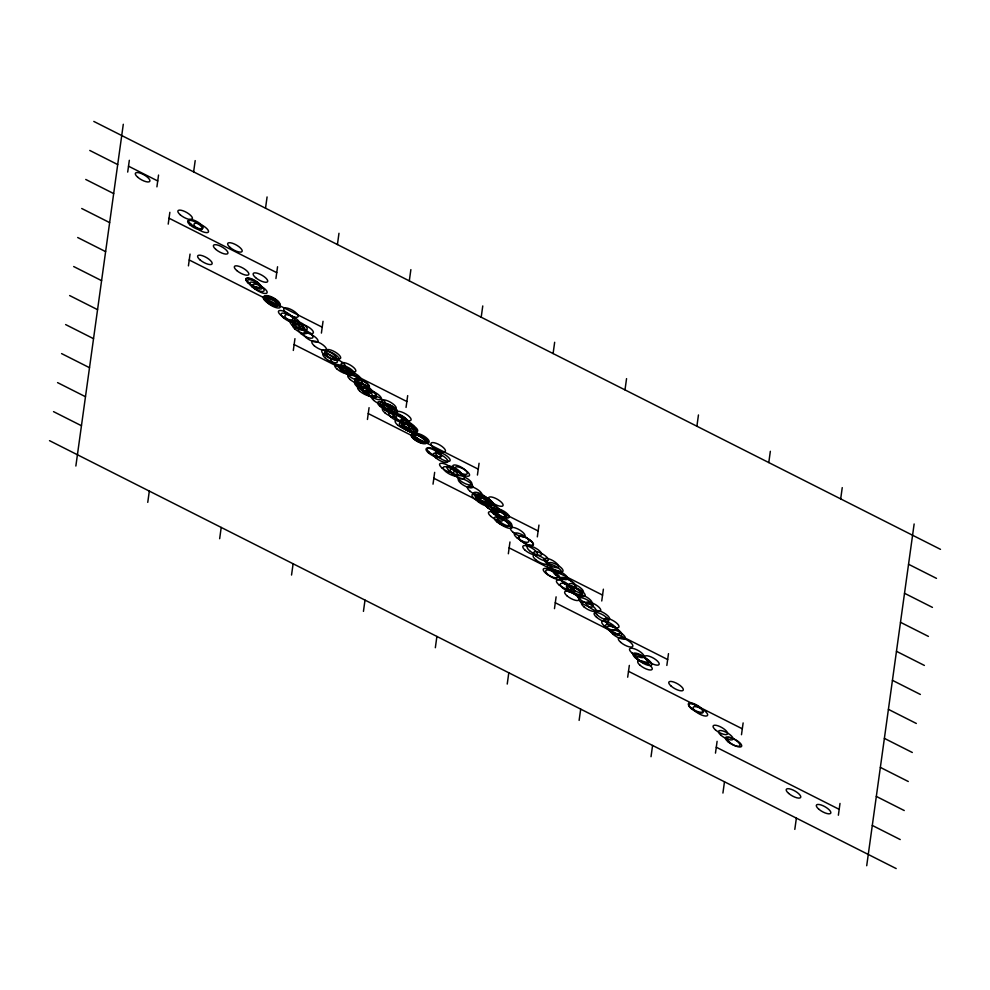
<?xml version="1.0" encoding="UTF-8"?>
<svg xmlns="http://www.w3.org/2000/svg" width="990" height="990" viewBox="0 0 990 990"><rect width="100%" height="100%" fill="white"/><g stroke="black" fill="none" stroke-linecap="round" stroke-linejoin="round"><path stroke-width="1.49" d="M75.859 466.03L123.292 124.27M127.698 172.087L129.331 160.293M156.915 186.85L158.549 175.057M168.213 224.124L169.859 212.318M147.758 502.375L149.317 491.102M193.619 171.876L195.191 160.603M188.422 265.877L190.055 254.083M219.656 538.708L221.215 527.435M265.518 208.209L267.077 196.948M275.925 278.549L277.559 266.756M293.312 350.448L294.946 338.654M321.404 333.086L323.037 321.292M291.543 575.042L293.114 563.768M337.417 244.555L338.976 233.281M367.439 419.463L369.072 407.67M363.441 611.375L365.013 600.101M409.303 280.888L410.875 269.614M406.049 407.422L407.682 395.629M433.026 484.16L434.66 472.366M435.34 647.72L436.899 636.446M481.202 317.221L482.761 305.947M477.428 475.052L479.073 463.258M508.34 553.769L509.974 541.976M507.239 684.053L508.798 672.779M553.101 353.554L554.66 342.28M537.322 536.865L538.956 525.071M554.474 608.64L556.108 596.846M579.125 720.386L580.697 709.112M624.987 389.899L626.559 378.625M601.747 600.98L603.38 589.186M627.685 677.197L629.331 665.404M651.024 756.719L652.583 745.445M696.886 426.232L698.457 414.959M666.839 665.441L668.485 653.648M715.473 753.118L717.107 741.324M722.923 793.052L724.482 781.791M768.785 462.565L770.344 451.292M741.485 734.716L743.131 722.923M794.809 829.397L796.381 818.124M840.683 498.898L842.243 487.625M838.369 815.228L840.003 803.435M866.708 865.73L914.141 523.97M93.802 121.424L940.5 549.351M128.514 166.184L157.732 180.96M89.768 150.443L117.699 164.563M908.548 564.263L936.478 578.37M169.042 218.221L276.742 272.658M85.746 179.462L113.677 193.582M904.514 593.282L932.444 607.39M189.238 259.986L322.22 327.195M81.712 208.494L109.642 222.602M900.492 622.302L928.422 636.409M294.129 344.545L406.865 401.532M77.69 237.513L105.621 251.621M896.47 651.321L924.388 665.429M368.255 413.56L478.257 469.161M73.668 266.533L101.586 280.64M892.436 680.34L920.366 694.448M433.843 478.257L538.139 530.974M69.634 295.552L97.565 309.66M888.414 709.36L916.332 723.467M509.157 547.878L602.564 595.089M65.612 324.571L93.53 338.679M884.379 738.379L912.31 752.487M555.291 602.749L667.668 659.538M61.578 353.591L89.508 367.698M880.357 767.399L908.288 781.506M57.556 382.61L85.487 396.718M876.323 796.418L904.254 810.538M628.501 671.307L742.302 728.813M53.522 411.63L81.452 425.737M872.301 825.437L900.232 839.557M716.29 747.227L839.186 809.337M49.5 440.649L896.198 868.577M671.183 686.157A8.254 2.797 29.4 0 0 683.199 690.203A8.254 2.797 29.4 0 0 673.695 682.023A8.254 2.797 29.4 0 0 671.183 686.157M788.646 793.423A8.254 2.797 29.4 0 0 800.663 797.457A8.254 2.797 29.4 0 0 791.146 789.277A8.254 2.797 29.4 0 0 788.646 793.423M597.477 615.248A8.254 2.797 29.4 0 0 609.494 619.294A8.254 2.797 29.4 0 0 599.99 611.115A8.254 2.797 29.4 0 0 597.477 615.248M546.567 563.025A8.254 2.797 29.4 0 0 558.583 567.06A8.254 2.797 29.4 0 0 549.066 558.88A8.254 2.797 29.4 0 0 546.567 563.025M550.91 567.27A8.254 2.797 29.4 0 0 562.926 571.317A8.254 2.797 29.4 0 0 553.41 563.124A8.254 2.797 29.4 0 0 550.91 567.27M571.304 588.283A8.254 2.797 29.4 0 0 583.308 592.317A8.254 2.797 29.4 0 0 573.804 584.137A8.254 2.797 29.4 0 0 571.304 588.283M588.642 606.697A8.254 2.797 29.4 0 0 600.645 610.731A8.254 2.797 29.4 0 0 591.141 602.551A8.254 2.797 29.4 0 0 588.642 606.697M640.134 665.317A8.254 2.797 29.4 0 0 652.15 669.351A8.254 2.797 29.4 0 0 642.646 661.172A8.254 2.797 29.4 0 0 640.134 665.317M438.038 456.712A8.254 2.797 29.4 0 0 450.042 460.758A8.254 2.797 29.4 0 0 440.538 452.579A8.254 2.797 29.4 0 0 438.038 456.712M536.221 556.355A8.254 2.797 29.4 0 0 548.225 560.389A8.254 2.797 29.4 0 0 538.721 552.21A8.254 2.797 29.4 0 0 536.221 556.355M469.817 491.028A8.254 2.797 29.4 0 0 481.821 495.062A8.254 2.797 29.4 0 0 472.317 486.882A8.254 2.797 29.4 0 0 469.817 491.028M548.114 574.72A8.254 2.797 29.4 0 0 560.13 578.754A8.254 2.797 29.4 0 0 550.613 570.574A8.254 2.797 29.4 0 0 548.114 574.72M363.961 391.805A8.254 2.797 29.4 0 0 375.965 395.839A8.254 2.797 29.4 0 0 366.461 387.659A8.254 2.797 29.4 0 0 363.961 391.805M404.093 428.311A8.254 2.797 29.4 0 0 416.109 432.345A8.254 2.797 29.4 0 0 406.593 424.166A8.254 2.797 29.4 0 0 404.093 428.311M459.793 480.249A8.254 2.797 29.4 0 0 471.797 484.283A8.254 2.797 29.4 0 0 462.293 476.103A8.254 2.797 29.4 0 0 459.793 480.249M342.379 370.124A8.254 2.797 29.4 0 0 354.395 374.158A8.254 2.797 29.4 0 0 344.891 365.978A8.254 2.797 29.4 0 0 342.379 370.124M452.504 474.074A8.254 2.797 29.4 0 0 464.508 478.108A8.254 2.797 29.4 0 0 455.004 469.928A8.254 2.797 29.4 0 0 452.504 474.074M236.746 270.542A8.254 2.797 29.4 0 0 248.75 274.589A8.254 2.797 29.4 0 0 239.246 266.409A8.254 2.797 29.4 0 0 236.746 270.542M305.922 337.442A8.254 2.797 29.4 0 0 317.926 341.488A8.254 2.797 29.4 0 0 308.422 333.308A8.254 2.797 29.4 0 0 305.922 337.442M357.18 383.774A8.254 2.797 29.4 0 0 369.183 387.808A8.254 2.797 29.4 0 0 359.679 379.628A8.254 2.797 29.4 0 0 357.18 383.774M137.771 177.284A8.254 2.797 29.4 0 0 149.787 181.331A8.254 2.797 29.4 0 0 140.283 173.139A8.254 2.797 29.4 0 0 137.771 177.284M267.325 300.329A8.254 2.797 29.4 0 0 279.329 304.363A8.254 2.797 29.4 0 0 269.825 296.183A8.254 2.797 29.4 0 0 267.325 300.329M647.064 660.491A8.254 2.797 29.4 0 0 659.068 664.538A8.254 2.797 29.4 0 0 649.564 656.345A8.254 2.797 29.4 0 0 647.064 660.491M457.454 471.562A8.254 2.797 29.4 0 0 469.458 475.596A8.254 2.797 29.4 0 0 459.954 467.416A8.254 2.797 29.4 0 0 457.454 471.562M455.19 469.718A8.254 2.797 29.4 0 0 467.193 473.752A8.254 2.797 29.4 0 0 457.689 465.572A8.254 2.797 29.4 0 0 455.19 469.718M343.716 367.315A8.254 2.797 29.4 0 0 355.719 371.361A8.254 2.797 29.4 0 0 346.215 363.169A8.254 2.797 29.4 0 0 343.716 367.315M384.095 404.601A8.254 2.797 29.4 0 0 396.111 408.635A8.254 2.797 29.4 0 0 386.607 400.455A8.254 2.797 29.4 0 0 384.095 404.601M497.153 513.352A8.254 2.797 29.4 0 0 509.157 517.386A8.254 2.797 29.4 0 0 499.653 509.207A8.254 2.797 29.4 0 0 497.153 513.352M490.99 501.645A8.254 2.797 29.4 0 0 503.007 505.692A8.254 2.797 29.4 0 0 493.49 497.5A8.254 2.797 29.4 0 0 490.99 501.645M398.995 416.097A8.254 2.797 29.4 0 0 410.999 420.144A8.254 2.797 29.4 0 0 401.495 411.951A8.254 2.797 29.4 0 0 398.995 416.097M433.335 447.332A8.254 2.797 29.4 0 0 445.351 451.366A8.254 2.797 29.4 0 0 435.835 443.186A8.254 2.797 29.4 0 0 433.335 447.332M230.076 247.438A8.254 2.797 29.4 0 0 242.092 251.472A8.254 2.797 29.4 0 0 232.576 243.292A8.254 2.797 29.4 0 0 230.076 247.438M255.581 277.608A8.254 2.797 29.4 0 0 267.597 281.655A8.254 2.797 29.4 0 0 258.093 273.463A8.254 2.797 29.4 0 0 255.581 277.608M729.593 742.339A8.254 2.797 29.4 0 0 741.609 746.373A8.254 2.797 29.4 0 0 732.093 738.193A8.254 2.797 29.4 0 0 729.593 742.339M715.51 729.952A8.254 2.797 29.4 0 0 727.514 733.986A8.254 2.797 29.4 0 0 718.01 725.806A8.254 2.797 29.4 0 0 715.51 729.952M720.943 735.261A8.254 2.797 29.4 0 0 732.959 739.295A8.254 2.797 29.4 0 0 723.455 731.115A8.254 2.797 29.4 0 0 720.943 735.261M620.755 642.386A8.254 2.797 29.4 0 0 632.759 646.421A8.254 2.797 29.4 0 0 623.255 638.241A8.254 2.797 29.4 0 0 620.755 642.386M636.879 658.919A8.254 2.797 29.4 0 0 648.896 662.966A8.254 2.797 29.4 0 0 639.391 654.786A8.254 2.797 29.4 0 0 636.879 658.919M596.537 617.265A8.254 2.797 29.4 0 0 608.541 621.299A8.254 2.797 29.4 0 0 599.037 613.119A8.254 2.797 29.4 0 0 596.537 617.265M607.786 629.318A8.254 2.797 29.4 0 0 619.789 633.353A8.254 2.797 29.4 0 0 610.286 625.173A8.254 2.797 29.4 0 0 607.786 629.318M549.574 568.804A8.254 2.797 29.4 0 0 561.577 572.839A8.254 2.797 29.4 0 0 552.074 564.659A8.254 2.797 29.4 0 0 549.574 568.804M512.857 532.088A8.254 2.797 29.4 0 0 524.861 536.135A8.254 2.797 29.4 0 0 515.357 527.942A8.254 2.797 29.4 0 0 512.857 532.088M521.334 540.899A8.254 2.797 29.4 0 0 533.338 544.946A8.254 2.797 29.4 0 0 523.834 536.753A8.254 2.797 29.4 0 0 521.334 540.899M525.232 550.304A8.254 2.797 29.4 0 0 537.248 554.338A8.254 2.797 29.4 0 0 527.732 546.158A8.254 2.797 29.4 0 0 525.232 550.304M460.734 483.231A8.254 2.797 29.4 0 0 472.737 487.266A8.254 2.797 29.4 0 0 463.233 479.086A8.254 2.797 29.4 0 0 460.734 483.231M413.993 439.077A8.254 2.797 29.4 0 0 426.009 443.112A8.254 2.797 29.4 0 0 416.505 434.932A8.254 2.797 29.4 0 0 413.993 439.077M428.46 452.863A8.254 2.797 29.4 0 0 440.463 456.897A8.254 2.797 29.4 0 0 430.959 448.718A8.254 2.797 29.4 0 0 428.46 452.863M478.368 499.059A8.254 2.797 29.4 0 0 490.384 503.093A8.254 2.797 29.4 0 0 480.868 494.913A8.254 2.797 29.4 0 0 478.368 499.059M414.402 437.988A8.254 2.797 29.4 0 0 426.405 442.023A8.254 2.797 29.4 0 0 416.901 433.843A8.254 2.797 29.4 0 0 414.402 437.988M429.462 452.368A8.254 2.797 29.4 0 0 441.466 456.402A8.254 2.797 29.4 0 0 431.962 448.223A8.254 2.797 29.4 0 0 429.462 452.368M499.703 521.544A8.254 2.797 29.4 0 0 511.719 525.579A8.254 2.797 29.4 0 0 502.215 517.399A8.254 2.797 29.4 0 0 499.703 521.544M268.166 303.336A8.254 2.797 29.4 0 0 280.17 307.37A8.254 2.797 29.4 0 0 270.666 299.19A8.254 2.797 29.4 0 0 268.166 303.336M283.548 317.839A8.254 2.797 29.4 0 0 295.552 321.886A8.254 2.797 29.4 0 0 286.048 313.694A8.254 2.797 29.4 0 0 283.548 317.839M314.288 345.77A8.254 2.797 29.4 0 0 326.292 349.817A8.254 2.797 29.4 0 0 316.788 341.624A8.254 2.797 29.4 0 0 314.288 345.77M287.335 319.386A8.254 2.797 29.4 0 0 299.339 323.421A8.254 2.797 29.4 0 0 289.835 315.241A8.254 2.797 29.4 0 0 287.335 319.386M327.17 355.843A8.254 2.797 29.4 0 0 339.174 359.89A8.254 2.797 29.4 0 0 329.67 351.697A8.254 2.797 29.4 0 0 327.17 355.843M348.963 375.94A8.254 2.797 29.4 0 0 360.966 379.987A8.254 2.797 29.4 0 0 351.462 371.795A8.254 2.797 29.4 0 0 348.963 375.94M280.863 315.241A8.254 2.797 29.4 0 0 292.879 319.275A8.254 2.797 29.4 0 0 283.363 311.095A8.254 2.797 29.4 0 0 280.863 315.241M190.092 225.015A8.254 2.797 29.4 0 0 202.096 229.061A8.254 2.797 29.4 0 0 192.592 220.881A8.254 2.797 29.4 0 0 190.092 225.015M190.983 224.185A8.254 2.797 29.4 0 0 202.987 228.22A8.254 2.797 29.4 0 0 193.483 220.04A8.254 2.797 29.4 0 0 190.983 224.185M255.049 288.833A8.254 2.797 29.4 0 0 267.053 292.867A8.254 2.797 29.4 0 0 257.548 284.687A8.254 2.797 29.4 0 0 255.049 288.833M695.537 711.377A8.254 2.797 29.4 0 0 707.553 715.423A8.254 2.797 29.4 0 0 698.037 707.231A8.254 2.797 29.4 0 0 695.537 711.377M639.713 660.875A8.254 2.797 29.4 0 0 651.717 664.921A8.254 2.797 29.4 0 0 642.213 656.729A8.254 2.797 29.4 0 0 639.713 660.875M609.803 630.902A8.254 2.797 29.4 0 0 621.807 634.937A8.254 2.797 29.4 0 0 612.303 626.757A8.254 2.797 29.4 0 0 609.803 630.902M635.37 657.793A8.254 2.797 29.4 0 0 647.373 661.827A8.254 2.797 29.4 0 0 637.869 653.648A8.254 2.797 29.4 0 0 635.37 657.793M581.081 602.415A8.254 2.797 29.4 0 0 593.084 606.449A8.254 2.797 29.4 0 0 583.58 598.269A8.254 2.797 29.4 0 0 581.081 602.415M480.868 500.371A8.254 2.797 29.4 0 0 492.884 504.405A8.254 2.797 29.4 0 0 483.368 496.225A8.254 2.797 29.4 0 0 480.868 500.371M545.639 573.123A8.254 2.797 29.4 0 0 557.655 577.158A8.254 2.797 29.4 0 0 548.138 568.978A8.254 2.797 29.4 0 0 545.639 573.123M490.879 516.384A8.254 2.797 29.4 0 0 502.883 520.418A8.254 2.797 29.4 0 0 493.379 512.238A8.254 2.797 29.4 0 0 490.879 516.384M567.047 595.881A8.254 2.797 29.4 0 0 579.051 599.928A8.254 2.797 29.4 0 0 569.547 591.748A8.254 2.797 29.4 0 0 567.047 595.881M384.776 412.719A8.254 2.797 29.4 0 0 396.792 416.765A8.254 2.797 29.4 0 0 387.276 408.585A8.254 2.797 29.4 0 0 384.776 412.719M474.433 498.737A8.254 2.797 29.4 0 0 486.437 502.772A8.254 2.797 29.4 0 0 476.933 494.592A8.254 2.797 29.4 0 0 474.433 498.737M413.375 438.607A8.254 2.797 29.4 0 0 425.378 442.641A8.254 2.797 29.4 0 0 415.874 434.462A8.254 2.797 29.4 0 0 413.375 438.607M477.972 501.534A8.254 2.797 29.4 0 0 489.988 505.581A8.254 2.797 29.4 0 0 480.472 497.388A8.254 2.797 29.4 0 0 477.972 501.534M359.927 388.031A8.254 2.797 29.4 0 0 371.931 392.077A8.254 2.797 29.4 0 0 362.427 383.885A8.254 2.797 29.4 0 0 359.927 388.031M268.166 301.294A8.254 2.797 29.4 0 0 280.182 305.328A8.254 2.797 29.4 0 0 270.666 297.149A8.254 2.797 29.4 0 0 268.166 301.294M294.946 329.014A8.254 2.797 29.4 0 0 306.962 333.048A8.254 2.797 29.4 0 0 297.458 324.868A8.254 2.797 29.4 0 0 294.946 329.014M373.787 400.43A8.254 2.797 29.4 0 0 385.803 404.464A8.254 2.797 29.4 0 0 376.287 396.285A8.254 2.797 29.4 0 0 373.787 400.43M292.533 325.537A8.254 2.797 29.4 0 0 304.536 329.571A8.254 2.797 29.4 0 0 295.032 321.391A8.254 2.797 29.4 0 0 292.533 325.537M300.873 333.556A8.254 2.797 29.4 0 0 312.877 337.602A8.254 2.797 29.4 0 0 303.373 329.41A8.254 2.797 29.4 0 0 300.873 333.556M333.482 363.107A8.254 2.797 29.4 0 0 345.485 367.142A8.254 2.797 29.4 0 0 335.981 358.962A8.254 2.797 29.4 0 0 333.482 363.107M382.227 407.397A8.254 2.797 29.4 0 0 394.243 411.432A8.254 2.797 29.4 0 0 384.739 403.252A8.254 2.797 29.4 0 0 382.227 407.397M215.832 249.418A8.254 2.797 29.4 0 0 227.836 253.452A8.254 2.797 29.4 0 0 218.332 245.273A8.254 2.797 29.4 0 0 215.832 249.418M818.742 809.152A8.254 2.797 29.4 0 0 830.746 813.198A8.254 2.797 29.4 0 0 821.242 805.019A8.254 2.797 29.4 0 0 818.742 809.152M606.895 623.094A8.254 2.797 29.4 0 0 618.911 627.128A8.254 2.797 29.4 0 0 609.407 618.948A8.254 2.797 29.4 0 0 606.895 623.094M691.057 708.481A8.254 2.797 29.4 0 0 703.061 712.515A8.254 2.797 29.4 0 0 693.557 704.336A8.254 2.797 29.4 0 0 691.057 708.481M583.877 606.783A8.254 2.797 29.4 0 0 595.893 610.818A8.254 2.797 29.4 0 0 586.389 602.638A8.254 2.797 29.4 0 0 583.877 606.783M516.743 537.644A8.254 2.797 29.4 0 0 528.747 541.679A8.254 2.797 29.4 0 0 519.243 533.499A8.254 2.797 29.4 0 0 516.743 537.644M493.453 513.736A8.254 2.797 29.4 0 0 505.457 517.782A8.254 2.797 29.4 0 0 495.953 509.59A8.254 2.797 29.4 0 0 493.453 513.736M482.415 502.598A8.254 2.797 29.4 0 0 494.418 506.645A8.254 2.797 29.4 0 0 484.914 498.453A8.254 2.797 29.4 0 0 482.415 502.598M529.551 550.675A8.254 2.797 29.4 0 0 541.567 554.709A8.254 2.797 29.4 0 0 532.051 546.529A8.254 2.797 29.4 0 0 529.551 550.675M487.798 507.759A8.254 2.797 29.4 0 0 499.814 511.793A8.254 2.797 29.4 0 0 490.298 503.613A8.254 2.797 29.4 0 0 487.798 507.759M480.596 500.507A8.254 2.797 29.4 0 0 492.599 504.554A8.254 2.797 29.4 0 0 483.095 496.361A8.254 2.797 29.4 0 0 480.596 500.507M480.719 500.631A8.254 2.797 29.4 0 0 492.723 504.665A8.254 2.797 29.4 0 0 483.219 496.485A8.254 2.797 29.4 0 0 480.719 500.631M487.13 507.09A8.254 2.797 29.4 0 0 499.133 511.125A8.254 2.797 29.4 0 0 489.629 502.945A8.254 2.797 29.4 0 0 487.13 507.09M395.022 417.743A8.254 2.797 29.4 0 0 407.026 421.789A8.254 2.797 29.4 0 0 397.522 413.597A8.254 2.797 29.4 0 0 395.022 417.743M385.432 408.561A8.254 2.797 29.4 0 0 397.436 412.595A8.254 2.797 29.4 0 0 387.932 404.415A8.254 2.797 29.4 0 0 385.432 408.561M417.05 438.137A8.254 2.797 29.4 0 0 429.066 442.171A8.254 2.797 29.4 0 0 419.55 433.991A8.254 2.797 29.4 0 0 417.05 438.137M402.559 424.45A8.254 2.797 29.4 0 0 414.562 428.497A8.254 2.797 29.4 0 0 405.058 420.305A8.254 2.797 29.4 0 0 402.559 424.45M396.854 419.228A8.254 2.797 29.4 0 0 408.858 423.275A8.254 2.797 29.4 0 0 399.354 415.082A8.254 2.797 29.4 0 0 396.854 419.228M385.333 408.14A8.254 2.797 29.4 0 0 397.337 412.174A8.254 2.797 29.4 0 0 387.832 403.994A8.254 2.797 29.4 0 0 385.333 408.14M405.615 427.173A8.254 2.797 29.4 0 0 417.619 431.207A8.254 2.797 29.4 0 0 408.115 423.027A8.254 2.797 29.4 0 0 405.615 427.173M301.282 328.928A8.254 2.797 29.4 0 0 313.286 332.962A8.254 2.797 29.4 0 0 303.781 324.782A8.254 2.797 29.4 0 0 301.282 328.928M286.135 312.617A8.254 2.797 29.4 0 0 298.139 316.664A8.254 2.797 29.4 0 0 288.635 308.484A8.254 2.797 29.4 0 0 286.135 312.617M328.581 354.259A8.254 2.797 29.4 0 0 340.585 358.293A8.254 2.797 29.4 0 0 331.081 350.114A8.254 2.797 29.4 0 0 328.581 354.259M690.773 707.615A8.254 2.797 29.4 0 0 702.776 711.649A8.254 2.797 29.4 0 0 693.272 703.469A8.254 2.797 29.4 0 0 690.773 707.615M727.873 741.634A8.254 2.797 29.4 0 0 739.876 745.668A8.254 2.797 29.4 0 0 730.373 737.488A8.254 2.797 29.4 0 0 727.873 741.634M631.966 652.967A8.254 2.797 29.4 0 0 643.983 657.001A8.254 2.797 29.4 0 0 634.479 648.821A8.254 2.797 29.4 0 0 631.966 652.967M573.074 591.81A8.254 2.797 29.4 0 0 585.078 595.856A8.254 2.797 29.4 0 0 575.574 587.676A8.254 2.797 29.4 0 0 573.074 591.81M613.157 634.404A8.254 2.797 29.4 0 0 625.173 638.439A8.254 2.797 29.4 0 0 615.656 630.259A8.254 2.797 29.4 0 0 613.157 634.404M562.926 582.12A8.254 2.797 29.4 0 0 574.93 586.167A8.254 2.797 29.4 0 0 565.426 577.974A8.254 2.797 29.4 0 0 562.926 582.12M563.929 583.011A8.254 2.797 29.4 0 0 575.933 587.045A8.254 2.797 29.4 0 0 566.429 578.865A8.254 2.797 29.4 0 0 563.929 583.011M604.197 625.779A8.254 2.797 29.4 0 0 616.213 629.813A8.254 2.797 29.4 0 0 606.697 621.633A8.254 2.797 29.4 0 0 604.197 625.779M494.159 512.634A8.254 2.797 29.4 0 0 506.162 516.669A8.254 2.797 29.4 0 0 496.658 508.489A8.254 2.797 29.4 0 0 494.159 512.634M555.576 574.942A8.254 2.797 29.4 0 0 567.592 578.977A8.254 2.797 29.4 0 0 558.088 570.797A8.254 2.797 29.4 0 0 555.576 574.942M535.615 559.61A8.254 2.797 29.4 0 0 547.631 563.644A8.254 2.797 29.4 0 0 538.115 555.464A8.254 2.797 29.4 0 0 535.615 559.61M500.061 523.722A8.254 2.797 29.4 0 0 512.065 527.757A8.254 2.797 29.4 0 0 502.561 519.577A8.254 2.797 29.4 0 0 500.061 523.722M562.654 587.998A8.254 2.797 29.4 0 0 574.67 592.045A8.254 2.797 29.4 0 0 565.166 583.853A8.254 2.797 29.4 0 0 562.654 587.998M558.855 584.731A8.254 2.797 29.4 0 0 570.871 588.778A8.254 2.797 29.4 0 0 561.367 580.586A8.254 2.797 29.4 0 0 558.855 584.731M350.213 379.554A8.254 2.797 29.4 0 0 362.229 383.588A8.254 2.797 29.4 0 0 352.725 375.408A8.254 2.797 29.4 0 0 350.213 379.554M391.124 417.211A8.254 2.797 29.4 0 0 403.128 421.257A8.254 2.797 29.4 0 0 393.624 413.065A8.254 2.797 29.4 0 0 391.124 417.211M401.804 427.16A8.254 2.797 29.4 0 0 413.808 431.207A8.254 2.797 29.4 0 0 404.304 423.027A8.254 2.797 29.4 0 0 401.804 427.16M384.627 409.835A8.254 2.797 29.4 0 0 396.644 413.87A8.254 2.797 29.4 0 0 387.127 405.69A8.254 2.797 29.4 0 0 384.627 409.835M404.712 428.447A8.254 2.797 29.4 0 0 416.716 432.482A8.254 2.797 29.4 0 0 407.212 424.302A8.254 2.797 29.4 0 0 404.712 428.447M415.651 438.756A8.254 2.797 29.4 0 0 427.655 442.79A8.254 2.797 29.4 0 0 418.151 434.61A8.254 2.797 29.4 0 0 415.651 438.756M435.798 457.838A8.254 2.797 29.4 0 0 447.802 461.872A8.254 2.797 29.4 0 0 438.298 453.692A8.254 2.797 29.4 0 0 435.798 457.838M449.25 470.708A8.254 2.797 29.4 0 0 461.253 474.755A8.254 2.797 29.4 0 0 451.749 466.562A8.254 2.797 29.4 0 0 449.25 470.708M475.98 496.992A8.254 2.797 29.4 0 0 487.983 501.027A8.254 2.797 29.4 0 0 478.479 492.847A8.254 2.797 29.4 0 0 475.98 496.992M341.525 370.73A8.254 2.797 29.4 0 0 353.529 374.764A8.254 2.797 29.4 0 0 344.025 366.585A8.254 2.797 29.4 0 0 341.525 370.73M249.975 284.402A8.254 2.797 29.4 0 0 261.979 288.437A8.254 2.797 29.4 0 0 252.475 280.257A8.254 2.797 29.4 0 0 249.975 284.402M248.428 283.177A8.254 2.797 29.4 0 0 260.432 287.211A8.254 2.797 29.4 0 0 250.928 279.031A8.254 2.797 29.4 0 0 248.428 283.177M324.188 354.853A8.254 2.797 29.4 0 0 336.192 358.9A8.254 2.797 29.4 0 0 326.688 350.707A8.254 2.797 29.4 0 0 324.188 354.853M369.159 395.06A8.254 2.797 29.4 0 0 381.175 399.094A8.254 2.797 29.4 0 0 371.658 390.914A8.254 2.797 29.4 0 0 369.159 395.06M357.303 383.081A8.254 2.797 29.4 0 0 369.307 387.127A8.254 2.797 29.4 0 0 359.803 378.935A8.254 2.797 29.4 0 0 357.303 383.081M295.094 325.413A8.254 2.797 29.4 0 0 307.098 329.447A8.254 2.797 29.4 0 0 297.594 321.267A8.254 2.797 29.4 0 0 295.094 325.413M180.304 214.855A8.254 2.797 29.4 0 0 192.32 218.901A8.254 2.797 29.4 0 0 182.804 210.709A8.254 2.797 29.4 0 0 180.304 214.855M196.416 227.96A8.254 2.797 29.4 0 0 208.42 232.006A8.254 2.797 29.4 0 0 198.916 223.827A8.254 2.797 29.4 0 0 196.416 227.96M248.304 282.695A8.254 2.797 29.4 0 0 260.308 286.741A8.254 2.797 29.4 0 0 250.804 278.549A8.254 2.797 29.4 0 0 248.304 282.695M265.803 300.774A8.254 2.797 29.4 0 0 277.806 304.821A8.254 2.797 29.4 0 0 268.302 296.629A8.254 2.797 29.4 0 0 265.803 300.774M579.942 599.272A8.254 2.797 29.4 0 0 591.946 603.318A8.254 2.797 29.4 0 0 582.442 595.126A8.254 2.797 29.4 0 0 579.942 599.272M568.891 589.867A8.254 2.797 29.4 0 0 580.895 593.913A8.254 2.797 29.4 0 0 571.391 585.721A8.254 2.797 29.4 0 0 568.891 589.867M520.938 540.763A8.254 2.797 29.4 0 0 532.954 544.797A8.254 2.797 29.4 0 0 523.45 536.617A8.254 2.797 29.4 0 0 520.938 540.763M570.265 591.302A8.254 2.797 29.4 0 0 582.269 595.337A8.254 2.797 29.4 0 0 572.764 587.157A8.254 2.797 29.4 0 0 570.265 591.302M494.604 513.723A8.254 2.797 29.4 0 0 506.608 517.758A8.254 2.797 29.4 0 0 497.104 509.578A8.254 2.797 29.4 0 0 494.604 513.723M496.683 521.693A8.254 2.797 29.4 0 0 508.699 525.74A8.254 2.797 29.4 0 0 499.183 517.56A8.254 2.797 29.4 0 0 496.683 521.693M445.587 471.426A8.254 2.797 29.4 0 0 457.603 475.46A8.254 2.797 29.4 0 0 448.086 467.28A8.254 2.797 29.4 0 0 445.587 471.426M442.01 468.01A8.254 2.797 29.4 0 0 454.026 472.057A8.254 2.797 29.4 0 0 444.522 463.864A8.254 2.797 29.4 0 0 442.01 468.01M360.014 391.335A8.254 2.797 29.4 0 0 372.017 395.381A8.254 2.797 29.4 0 0 362.513 387.189A8.254 2.797 29.4 0 0 360.014 391.335M397.584 424.933A8.254 2.797 29.4 0 0 409.588 428.967A8.254 2.797 29.4 0 0 400.084 420.787A8.254 2.797 29.4 0 0 397.584 424.933M356.982 386.508A8.254 2.797 29.4 0 0 368.985 390.543A8.254 2.797 29.4 0 0 359.481 382.363A8.254 2.797 29.4 0 0 356.982 386.508M364.506 393.03A8.254 2.797 29.4 0 0 376.522 397.077A8.254 2.797 29.4 0 0 367.005 388.884A8.254 2.797 29.4 0 0 364.506 393.03M337.144 369.146A8.254 2.797 29.4 0 0 349.148 373.18A8.254 2.797 29.4 0 0 339.644 365.001A8.254 2.797 29.4 0 0 337.144 369.146M380.061 406.37A8.254 2.797 29.4 0 0 392.065 410.404A8.254 2.797 29.4 0 0 382.561 402.225A8.254 2.797 29.4 0 0 380.061 406.37M359.11 388.08A8.254 2.797 29.4 0 0 371.114 392.114A8.254 2.797 29.4 0 0 361.61 383.934A8.254 2.797 29.4 0 0 359.11 388.08M325.302 358.095A8.254 2.797 29.4 0 0 337.318 362.13A8.254 2.797 29.4 0 0 327.801 353.95A8.254 2.797 29.4 0 0 325.302 358.095M252.054 286.853A8.254 2.797 29.4 0 0 264.058 290.887A8.254 2.797 29.4 0 0 254.554 282.707A8.254 2.797 29.4 0 0 252.054 286.853M265.728 301.393A8.254 2.797 29.4 0 0 277.732 305.44A8.254 2.797 29.4 0 0 268.228 297.248A8.254 2.797 29.4 0 0 265.728 301.393M200.054 259.912A8.254 2.797 29.4 0 0 212.058 263.946A8.254 2.797 29.4 0 0 202.554 255.767A8.254 2.797 29.4 0 0 200.054 259.912"/></g></svg>
